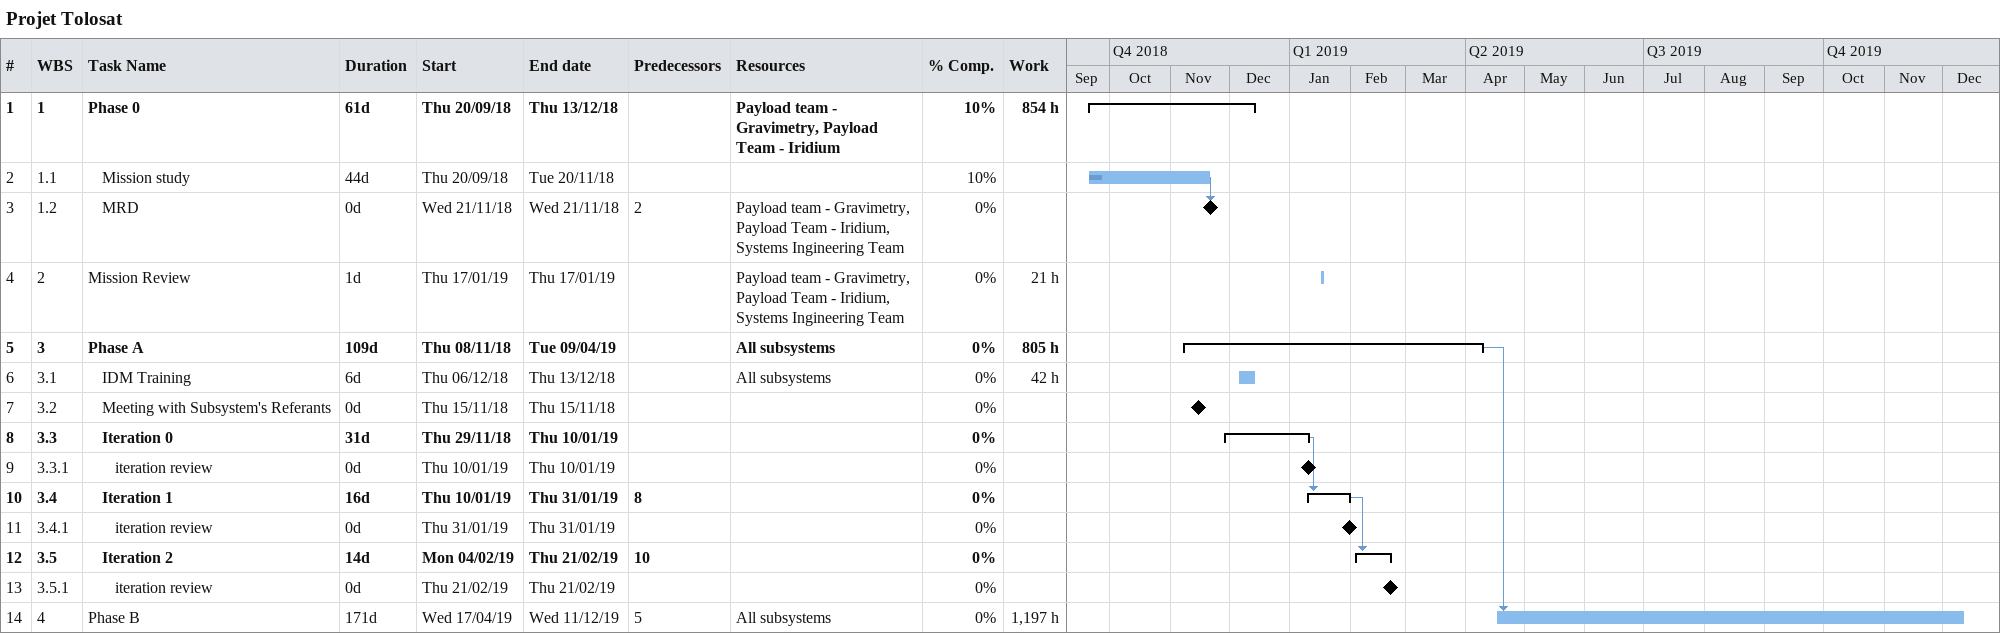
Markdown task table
Projet Tolosat

| ID | WBS | Task | Duration | Start | Finish | Predecessors | Resources | % complete | Work (h) |
|---|---|---|---|---|---|---|---|---|---|
| 1 | 1 | **Phase 0** | 61d | 2018-09-20 | 2018-12-13 |  | Payload team - Gravimetry, Payload Team - Iridium | 10 | 854 |
| 2 | 1.1 | Mission study | 44d | 2018-09-20 | 2018-11-20 |  |  | 10 |  |
| 3 | 1.2 | MRD | 0d | 2018-11-21 | 2018-11-21 | 2 | Payload team - Gravimetry, Payload Team - Iridium, Systems Ingineering Team | 0 |  |
| 4 | 2 | Mission Review | 1d | 2019-01-17 | 2019-01-17 |  | Payload team - Gravimetry, Payload Team - Iridium, Systems Ingineering Team | 0 | 21 |
| 5 | 3 | **Phase A** | 109d | 2018-11-08 | 2019-04-09 |  | All subsystems | 0 | 805 |
| 6 | 3.1 | IDM Training | 6d | 2018-12-06 | 2018-12-13 |  | All subsystems | 0 | 42 |
| 7 | 3.2 | Meeting with Subsystem's Referants | 0d | 2018-11-15 | 2018-11-15 |  |  | 0 |  |
| 8 | 3.3 | **Iteration 0** | 31d | 2018-11-29 | 2019-01-10 |  |  | 0 |  |
| 9 | 3.3.1 | iteration review | 0d | 2019-01-10 | 2019-01-10 |  |  | 0 |  |
| 10 | 3.4 | **Iteration 1** | 16d | 2019-01-10 | 2019-01-31 | 8 |  | 0 |  |
| 11 | 3.4.1 | iteration review | 0d | 2019-01-31 | 2019-01-31 |  |  | 0 |  |
| 12 | 3.5 | **Iteration 2** | 14d | 2019-02-04 | 2019-02-21 | 10 |  | 0 |  |
| 13 | 3.5.1 | iteration review | 0d | 2019-02-21 | 2019-02-21 |  |  | 0 |  |
| 14 | 4 | Phase B | 171d | 2019-04-17 | 2019-12-11 | 5 | All subsystems | 0 | 1197 |
